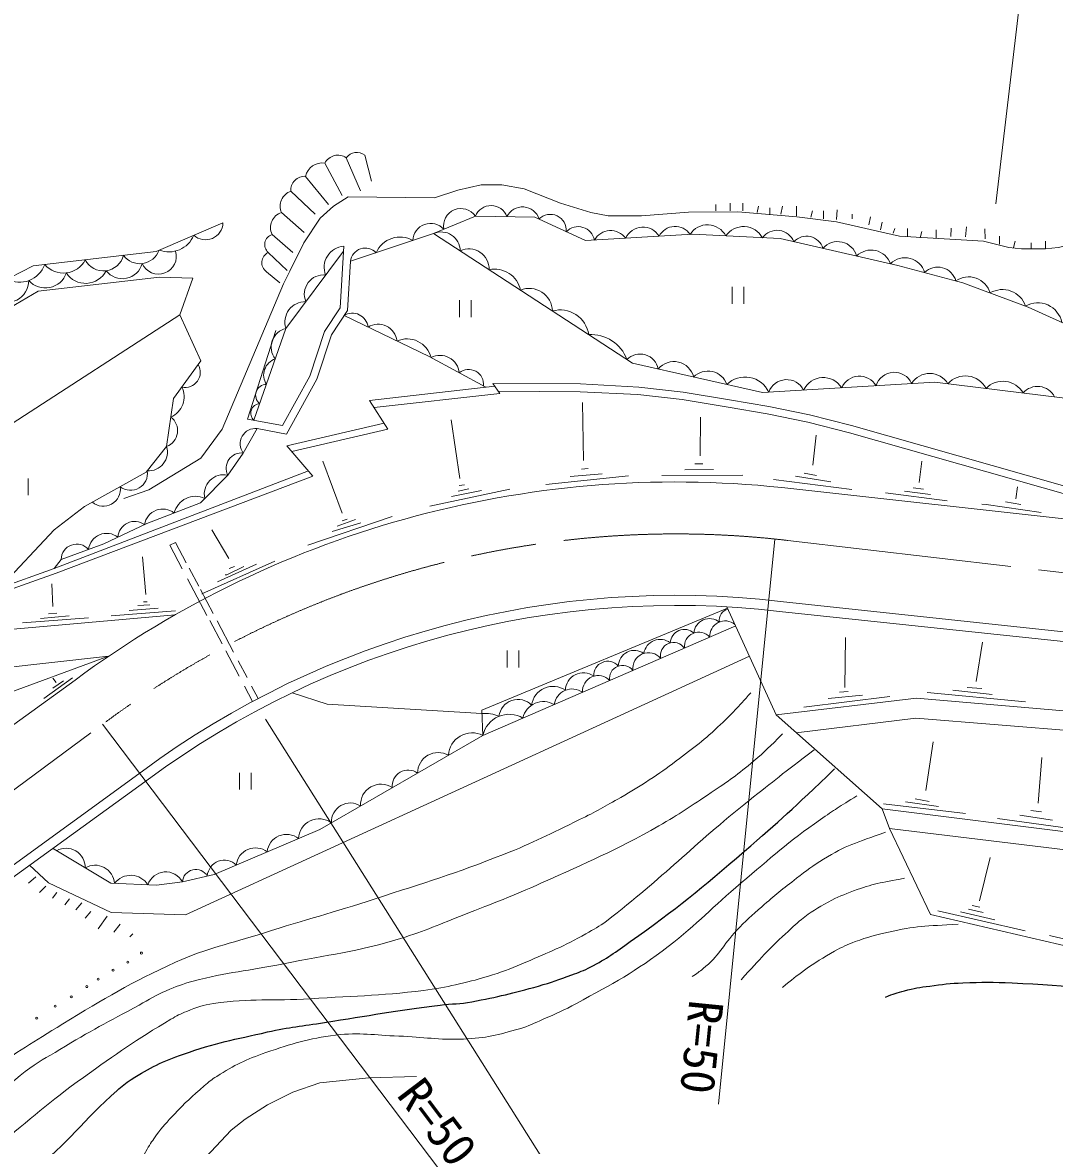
# Model space of a CAD drawing. Units: millimetres, scale not verified. Extents: x 40000 to 680000, y 20000 to 380000.
# Drawn here: x 313573 to 368734, y 260013 to 320006 of the extents above; entities that cross this region are included whole.
import ezdxf
from ezdxf.enums import TextEntityAlignment as Align

# ---------------------------------------------------------------- set-up
doc = ezdxf.new("R2010")
doc.units = ezdxf.units.MM
doc.header["$LTSCALE"] = 1000
doc.linetypes.add('CHAIN', pattern=[18.5, 12, -1.5, 3.5, -1.5])
for name, color, linetype, lineweight in [('M-BGD', 7, 'Continuous', 13), ('M-BMK', 2, 'CHAIN', 13), ('M-STR-HTXT', 7, 'Continuous', 13)]:
    doc.layers.add(name, color=color, linetype=linetype, lineweight=lineweight)
doc.styles.add('ＭＳ ゴシック', font='')
doc.styles.get('ＭＳ ゴシック').set_extended_font_data('MS Gothic')

msp = doc.modelspace()

# ---------------------------------------------------------------- linework, layer by layer
at = {"layer": 'M-BGD'}
for p, q in [((330878, 312777), (331644, 311020)), ((331869, 312920), (332224, 311537)), ((329731, 312490), (330658, 310768)), ((328703, 311786), (329936, 310275)), ((327924, 310989), (329219, 309758)), ((329491, 309546), (330195, 310189)), ((350631, 310275), (350631, 309937)), ((351393, 310360), (351393, 309937)), ((352070, 310360), (352070, 309937)), ((352917, 310191), (352832, 309852)), ((354187, 310191), (354102, 309767)), ((354949, 310191), (354949, 309683)), ((327419, 309850), (328633, 308779)), ((353510, 310106), (353510, 309767)), ((354956, 309623), (357088, 309356)), ((355796, 309937), (355711, 309598)), ((356388, 309937), (356388, 309513)), ((357109, 309989), (357088, 309486)), ((357912, 309767), (357912, 309513)), ((358897, 309630), (358816, 309188)), ((320717, 307778), (324287, 309302)), ((359521, 309344), (359436, 308921)), ((360198, 309005), (360114, 308751)), ((360876, 309005), (360876, 308582)), ((363187, 308565), (363216, 309013)), ((364022, 309096), (363976, 308548)), ((365009, 308985), (365027, 308443)), ((326915, 308678), (328023, 307710)), ((361638, 308836), (361553, 308497)), ((362400, 308921), (362400, 308497)), ((365786, 308582), (365786, 308159)), ((314137, 307003), (320717, 307778)), ((327654, 303664), (330731, 307797)), ((366633, 308328), (366548, 307989)), ((367480, 308243), (367480, 307905)), ((368242, 308328), (368242, 307905)), ((326709, 307721), (327714, 306756)), ((311136, 305461), (314137, 307003)), ((326615, 306693), (327322, 306097)), ((327517, 306042), (327856, 306719)), ((314419, 305649), (320896, 306406)), ((320896, 306406), (322683, 306343)), ((322683, 306343), (321993, 304390)), ((311706, 304093), (314419, 305649)), ((351509, 305877), (351509, 304980)), ((352132, 305877), (352132, 304980)), ((336936, 305167), (336936, 304270)), ((337559, 305167), (337559, 304270)), ((313029, 298583), (321993, 304390)), ((323115, 301923), (321993, 304390)), ((335305, 302169), (330761, 304347)), ((325946, 298753), (327654, 303664)), ((325599, 298818), (327113, 303550)), ((321642, 299918), (323115, 301923)), ((338339, 300517), (335305, 302169)), ((338816, 300571), (332125, 299813)), ((338715, 300716), (339082, 300193)), ((339082, 300193), (332369, 299432)), ((321278, 297352), (321642, 299918)), ((332125, 299813), (333105, 298289)), ((343550, 296612), (343501, 299710)), ((336949, 295654), (336486, 298781)), ((349791, 296856), (349819, 298917)), ((325373, 297003), (326119, 298314)), ((327706, 297392), (332899, 298609)), ((327968, 297085), (333105, 298289)), ((355818, 296362), (355986, 297960)), ((320184, 295978), (321278, 297352)), ((324541, 295830), (325373, 297003)), ((327706, 297392), (329096, 295768)), ((330664, 293785), (329627, 296575)), ((349515, 296437), (349945, 296424)), ((361499, 295425), (361649, 296574)), ((328854, 296050), (315273, 290841)), ((316890, 294142), (320184, 295978)), ((323083, 294344), (324541, 295830)), ((345958, 295792), (341537, 295325)), ((342837, 295746), (344556, 295886)), ((343450, 296144), (343812, 296182)), ((352074, 295815), (347742, 295801)), ((348966, 296100), (350506, 296119)), ((356785, 295461), (354892, 295769)), ((356005, 295805), (355357, 295938)), ((313884, 295649), (313884, 294752)), ((329096, 295768), (315372, 290580)), ((336916, 295264), (337190, 295314)), ((357907, 295054), (353715, 295587)), ((366656, 294562), (366756, 295197)), ((339614, 295073), (335338, 294176)), ((336505, 294682), (338100, 295006)), ((337433, 295093), (336866, 294975)), ((354797, 295092), (371595, 293224)), ((362995, 294453), (359705, 294873)), ((360714, 294967), (362107, 294798)), ((361723, 295069), (361181, 295154)), ((315263, 292908), (316890, 294142)), ((320223, 293241), (323083, 294344)), ((366108, 294393), (366930, 294263)), ((333333, 293613), (328828, 292080)), ((331379, 293463), (330398, 293098)), ((330669, 293379), (330921, 293472)), ((312346, 289803), (315263, 292908)), ((317924, 292156), (320223, 293241)), ((324610, 291372), (323698, 292900)), ((330127, 292818), (331660, 293285)), ((321448, 292088), (321756, 292228)), ((321756, 292228), (322331, 291142)), ((350765, 262223), (353790, 292411)), ((315645, 291321), (317924, 292156)), ((321448, 292088), (322116, 290825)), ((315273, 290841), (315645, 291321)), ((320176, 289443), (319987, 291462)), ((323158, 289481), (327065, 291238)), ((323990, 290126), (326083, 291061)), ((315273, 290841), (310193, 289040)), ((315372, 290580), (310292, 288779)), ((322485, 290852), (322993, 289892)), ((324898, 290947), (324616, 290839)), ((315203, 288800), (315147, 290025)), ((322400, 290289), (323436, 288333)), ((323091, 289707), (323762, 288440)), ((321748, 288577), (318309, 288315)), ((319281, 288586), (320823, 288717)), ((320381, 288895), (319739, 288857)), ((320044, 289050), (320237, 289050)), ((354091, 289080), (446445, 279126)), ((305161, 286906), (321733, 288363)), ((317110, 288202), (313577, 287931)), ((314531, 288165), (316063, 288314)), ((315409, 288445), (314960, 288408)), ((323583, 288056), (324245, 286805)), ((323973, 288041), (324860, 286365)), ((354028, 288543), (446177, 278762)), ((351693, 287767), (338177, 281920)), ((357522, 284486), (357561, 287151)), ((364542, 284793), (364881, 286906)), ((324435, 286446), (325151, 285094)), ((339474, 286452), (339474, 285555)), ((340097, 286452), (340097, 285555)), ((318177, 286148), (303017, 284495)), ((311499, 283693), (318177, 286148)), ((325106, 285900), (325578, 285008)), ((314708, 283891), (316253, 284994)), ((315367, 284742), (315195, 284985)), ((316386, 284879), (290882, 266413)), ((315760, 284830), (315198, 284443)), ((325441, 284545), (325870, 283734)), ((325821, 284550), (326169, 283893)), ((364065, 284488), (364844, 284426)), ((353858, 283016), (361363, 283918)), ((355333, 283425), (359922, 283995)), ((356642, 283898), (358474, 284076)), ((357248, 284237), (357709, 284268)), ((361363, 283918), (379597, 282321)), ((361922, 284205), (367179, 283714)), ((363305, 284345), (365392, 284102)), ((336165, 258324), (317858, 282517)), ((361847, 278974), (362239, 281582)), ((367855, 278310), (368051, 280736)), ((319983, 280012), (294462, 261504)), ((320305, 279577), (304941, 268510)), ((325169, 279928), (325169, 279030)), ((325792, 279928), (325792, 279030)), ((361283, 278527), (362037, 278384)), ((359520, 277992), (387634, 274488)), ((359588, 278265), (363981, 277748)), ((360772, 278365), (362529, 278128)), ((367467, 277904), (368028, 277835)), ((365685, 277480), (369953, 276901)), ((366881, 277667), (368632, 277393)), ((359921, 276950), (386521, 273712)), ((364719, 273081), (365299, 275392)), ((314280, 274373), (313902, 274037)), ((314817, 273869), (314480, 273523)), ((315410, 273530), (315178, 273226)), ((316087, 273191), (315837, 272879)), ((316753, 272973), (316426, 272599)), ((317226, 272517), (316925, 272156)), ((362498, 272557), (367159, 271475)), ((363706, 272501), (365537, 272075)), ((364133, 272639), (364925, 272455)), ((364326, 272841), (364738, 272745)), ((318105, 272263), (317611, 271583)), ((318796, 271837), (318458, 271413)), ((319474, 271329), (319304, 271159)), ((368471, 271225), (373131, 270143))]:
    msp.add_line(p, q, dxfattribs=at)
for points in [[(330195, 310189), (330988, 310699), (335603, 310647), (336837, 311056), (338093, 311336), (339201, 311332), (340386, 311122), (342334, 310360), (343942, 309852), (344874, 309683), (346652, 309683), (349168, 309875), (351807, 309885), (354956, 309623)], [(331099, 307248), (335550, 308731), (337779, 309656), (340955, 309614), (343668, 308352), (349409, 308689), (354078, 308458), (360366, 307027), (363835, 306102), (367326, 304798), (370901, 303179), (383561, 296428), (385127, 295112)], [(327856, 306719), (328618, 308243), (329491, 309546)], [(357088, 309356), (360452, 308582), (364940, 308328)], [(364940, 308328), (366294, 307989), (366972, 307905), (368242, 307905), (368919, 307989), (369342, 308074), (370866, 309005)], [(335550, 308731), (346178, 301804), (353132, 300234), (362343, 300795), (370307, 299813), (370901, 303179)], [(325599, 298818), (327468, 298468), (328938, 301114), (329723, 303498), (330550, 304755), (330746, 308057)], [(326119, 298314), (327678, 298022), (329306, 300953), (330086, 303322), (330943, 304624), (331099, 307248)], [(318985, 294576), (320320, 295035), (323114, 296729), (324245, 298289), (327517, 306042)], [(338715, 300716), (343404, 300707), (346507, 300522), (348885, 300256), (351362, 299854), (353456, 299489), (355634, 299041), (357886, 298471), (378622, 292584)], [(338995, 300318), (343387, 300271), (346470, 300124), (348831, 299859), (351296, 299460), (353381, 299096), (355544, 298651), (357782, 298084), (376902, 292657)], [(364855, 294275), (365080, 294256), (368027, 293826)], [(324400, 290495), (324495, 290499), (325409, 290943)], [(338177, 281920), (338125, 283272), (351261, 288715)], [(351227, 288788), (353858, 283016), (359520, 277992), (359921, 276950), (362105, 272356), (378956, 268442), (387831, 274625), (394056, 283436)], [(313942, 274994), (314959, 274041), (318315, 272470), (322296, 272330), (352427, 286156)], [(327982, 284199), (329851, 283589), (338133, 283083)], [(354929, 282066), (361324, 282846), (378927, 281419), (382495, 280581), (389537, 277039)], [(338177, 281920), (329459, 276893), (323823, 274495), (322119, 274096), (320731, 273927), (318292, 274032), (315186, 275890)], [(320659, 254565), (321506, 256597), (322183, 257782), (323368, 259391), (324723, 260830), (325485, 261423), (326670, 262185), (328025, 262862), (329464, 263370), (332089, 263624), (334629, 263709)]]:
    msp.add_lwpolyline(points, dxfattribs=at)
for centre in [(319928, 270296), (318414, 269385), (319199, 269805), (317615, 268894), (317012, 268501), (316185, 267955), (315316, 267464), (314334, 266819)]:
    msp.add_circle(centre, 53.3, dxfattribs=at)
for centre, radius, start, end in [((330431, 312130), 786, 55.31669, 152.7558), ((331445, 312353), 708, 53.27422, 143.18773), ((329587, 311598), 904, 80.82195, 167.98852), ((328644, 311065), 724, 85.2835, 186.07523), ((328187, 310191), 840, 108.18644, 203.95163), ((338620, 309323), 904, 20.12197, 158.36035), ((327660, 309052), 834, 106.78323, 206.63042), ((337008, 309135), 931, 34.06024, 191.02589), ((340300, 309228), 925, 17.73134, 153.9467), ((341783, 308896), 860, 355.62678, 134.48541), ((323358, 309328), 930, 227.81883, 358.42592), ((335385, 308320), 953, 41.90996, 177.68946), ((343274, 308214), 884, 10.85479, 135.78749), ((346735, 308070), 1006, 30.62068, 156.08764), ((348455, 308162), 952, 32.90941, 153.7989), ((350186, 308100), 1097, 27.21548, 148.11202), ((352113, 307952), 1152, 28.65089, 145.67579), ((321393, 309206), 1455, 249.1847, 337.06006), ((327084, 308141), 564, 107.51219, 228.20665), ((333745, 307169), 1374, 59.97, 156.88507), ((335954, 307799), 1016, 0.368, 113.4439), ((345010, 307897), 993, 35.84881, 150.8595), ((353905, 307938), 965, 21.5476, 144.04377), ((355478, 307669), 919, 17.10738, 137.26752), ((319850, 308209), 1088, 215.78874, 340.54713), ((320846, 307517), 954, 204.11771, 17.07816), ((330838, 306921), 1139, 94.61298, 201.01724), ((331900, 307147), 808, 43.98336, 172.87171), ((337438, 306835), 1077, 358.09571, 115.7162), ((357147, 307254), 1046, 15.31866, 139.05624), ((358931, 306744), 1104, 19.7418, 134.6331), ((315760, 307933), 1314, 220.64042, 332.79299), ((317905, 307822), 1091, 206.66499, 346.76842), ((326967, 307179), 600, 115.49037, 234.08183), ((360742, 306349), 1089, 15.9036, 135.14734), ((313401, 307577), 1451, 242.898, 339.84239), ((314797, 307008), 1185, 221.70962, 341.3374), ((316951, 307300), 1231, 213.05714, 332.94105), ((318914, 307418), 1100, 218.04568, 344.68413), ((338808, 305420), 1410, 11.79892, 102.01299), ((362494, 305934), 1002, 15.50495, 134.63222), ((312743, 306223), 1170, 233.84406, 359.83283), ((329660, 305497), 1022, 83.56628, 203.09098), ((364144, 305225), 1193, 16.24702, 125.0121), ((340656, 304556), 1244, 1.70557, 112.10633), ((365951, 304444), 1296, 18.35986, 120.67943), ((328697, 304000), 1096, 88.80869, 197.84857), ((367840, 303714), 1315, 11.79736, 120.03106), ((331208, 303635), 841, 6.62973, 122.14239), ((342312, 303107), 1542, 8.31366, 105.49825), ((327891, 302668), 1024, 103.41748, 218.22941), ((332583, 302868), 1018, 6.81719, 121.95493), ((334131, 301778), 1325, 14.44909, 113.9583), ((343956, 301278), 2055, 20.51494, 93.29697), ((327379, 301167), 915, 108.65977, 212.98712), ((335889, 301187), 1037, 5.64753, 117.23392), ((346583, 301304), 988, 11.09387, 135.32539), ((348391, 300802), 1088, 14.04501, 140.50628), ((322265, 301325), 814, 257.71792, 29.70495), ((337422, 300670), 797, 353.90727, 128.97418), ((350208, 300309), 1074, 19.35642, 135.19487), ((360166, 300301), 1019, 24.21172, 162.75633), ((362063, 300119), 1138, 31.20738, 148.23308), ((326602, 300101), 567, 89.03136, 232.61553), ((352198, 299687), 1382, 24.20625, 134.9484), ((354416, 299910), 1017, 26.73391, 160.23414), ((356374, 299884), 1155, 31.71376, 155.25429), ((358303, 300075), 1034, 30.68791, 156.28014), ((363969, 299875), 1251, 27.77078, 138.17787), ((365974, 299585), 1253, 30.14214, 135.80651), ((321023, 300013), 1187, 293.77234, 25.80743), ((367826, 299548), 1017, 26.82088, 139.12777), ((326295, 299134), 517, 94.19374, 227.45315), ((320958, 298201), 907, 290.65387, 53.1736), ((326031, 297496), 822, 83.85636, 216.87778), ((320312, 297060), 1009, 266.11878, 16.84737), ((325274, 296192), 817, 83.02566, 206.2886), ((319351, 295918), 903, 232.15771, 8.59564), ((324331, 294812), 1039, 78.33609, 192.75522), ((348501, 241428), 54032, 83.30896, 126.46859), ((317897, 295073), 910, 229.97848, 8.2962), ((322821, 293514), 1179, 65.07747, 165.86692), ((321069, 293034), 980, 51.56425, 171.27681), ((319572, 292450), 903, 54.2248, 176.26715), ((318070, 291741), 975, 51.94665, 173.27355), ((316474, 291314), 829, 40.73875, 179.50394), ((348501, 241428), 47979, 83.30896, 126.46859), ((348501, 241428), 47438, 83.30896, 126.46859), ((351411, 288074), 599, 102.02743, 189.33063), ((350292, 287324), 839, 51.08235, 175.53964), ((351132, 287206), 832, 51.25338, 182.82135), ((348950, 286828), 756, 47.95615, 177.12023), ((349717, 286667), 768, 40.41451, 186.37137), ((347657, 286162), 887, 52.60433, 170.89001), ((348374, 286188), 702, 34.21956, 192.56632), ((346278, 285606), 859, 54.11226, 178.53513), ((347037, 285496), 846, 39.60968, 187.17619), ((344856, 285128), 754, 41.60792, 183.34773), ((345644, 284972), 694, 37.0658, 189.72007), ((343546, 284310), 954, 54.23873, 178.57152), ((344346, 284277), 842, 43.25158, 183.53429), ((341932, 283386), 1155, 55.12205, 172.28074), ((342949, 283438), 964, 54.7675, 172.01838), ((340059, 282819), 1026, 44.75292, 172.97182), ((341414, 282616), 1117, 58.74315, 168.04272), ((338330, 281328), 1766, 66.23351, 96.40139), ((339584, 281610), 1440, 59.21254, 167.57333), ((337606, 280791), 1266, 63.18893, 176.75374), ((335796, 279897), 1109, 60.48172, 179.46095), ((334190, 279212), 855, 54.42535, 185.51732), ((332733, 278225), 1089, 56.23822, 183.70446), ((331101, 277292), 1020, 57.66538, 182.27729), ((329428, 276364), 1102, 53.62288, 177.57573), ((327684, 275599), 1036, 51.64746, 174.43973), ((315903, 274867), 1026, 358.91707, 119.31304), ((326024, 274888), 1026, 52.19995, 173.88725), ((317450, 273936), 1051, 4.80874, 119.74046), ((324366, 274341), 916, 45.81358, 175.79122), ((319359, 273364), 1085, 32.47165, 142.59212), ((321229, 273624), 1007, 27.89899, 161.30954), ((322835, 274044), 717, 30.48999, 175.91218)]:
    msp.add_arc(centre, radius, start, end, dxfattribs=at)
for points, knots in [([(311515, 263793), (313491, 265134), (314053, 265494), (315726, 266509), (318022, 267902), (319313, 268698), (321760, 269805), (323522, 270602), (324618, 270773), (326460, 271361), (328783, 272103), (330111, 272433), (332428, 273191), (335121, 274073), (336650, 274521), (339286, 275562), (340910, 276204), (341781, 276658), (343350, 277425), (344227, 277853), (344702, 278127), (345551, 278610), (346157, 278955), (346493, 279157), (347075, 279541), (347649, 279920), (347968, 280138), (348514, 280557), (349465, 281287), (350019, 281677), (350885, 282505), (351545, 283135), (351771, 283374), (352494, 284198)], [0, 0, 0, 0, 1, 1, 1, 2, 2, 2, 3, 3, 3, 4, 4, 4, 5, 5, 5, 6, 6, 6, 7, 7, 7, 8, 8, 8, 9, 9, 9, 10, 10, 10, 11, 11, 11, 11]), ([(301186, 252279), (302633, 253887), (303006, 254326), (304234, 255581), (304823, 256182), (305142, 256530), (305758, 257105), (307438, 258674), (308549, 259359), (310286, 260866), (311650, 262049), (312291, 262856), (313716, 263963), (314397, 264492), (314844, 264697), (315579, 265148), (317194, 266139), (318150, 266609), (319812, 267519), (320370, 267824), (320669, 268025), (321252, 268281), (321798, 268520), (322115, 268635), (322691, 268789), (324546, 269283), (325636, 269337), (327517, 269720), (329970, 270219), (331388, 270343), (333782, 271075), (335133, 271488), (335854, 271829), (337169, 272345), (338799, 272983), (339722, 273318), (341318, 274038), (343798, 275157), (345213, 275748), (347583, 277086), (348709, 277722), (349304, 278142), (350377, 278864), (351299, 279484), (351821, 279832), (352663, 280557), (353283, 281092), (353497, 281294), (354187, 281997)], [0, 0, 0, 0, 1, 1, 1, 2, 2, 2, 3, 3, 3, 4, 4, 4, 5, 5, 5, 6, 6, 6, 7, 7, 7, 8, 8, 8, 9, 9, 9, 10, 10, 10, 11, 11, 11, 12, 12, 12, 13, 13, 13, 14, 14, 14, 15, 15, 15, 16, 16, 16, 16]), ([(302286, 250755), (303151, 251492), (303384, 251720), (304064, 252363), (305697, 253907), (306342, 255037), (307959, 256597), (309498, 258081), (310569, 258673), (312242, 260004), (314036, 261431), (314965, 262329), (316834, 263656), (318620, 264924), (319618, 265646), (321506, 266757), (321824, 266944), (322009, 267043), (322352, 267180), (322897, 267397), (323212, 267519), (323792, 267603), (325791, 267892), (326941, 267729), (328956, 267857), (331505, 268020), (332947, 268008), (335476, 268365), (336144, 268460), (336512, 268552), (337169, 268704), (337771, 268843), (338105, 268938), (338693, 269127), (339400, 269355), (339789, 269509), (340471, 269805), (341747, 270358), (342483, 270635), (343688, 271329), (344126, 271581), (344390, 271697), (344789, 272006), (347872, 274388), (349361, 276014), (352409, 278441), (353755, 279512), (354192, 279866), (355880, 281150)], [0, 0, 0, 0, 1, 1, 1, 2, 2, 2, 3, 3, 3, 4, 4, 4, 5, 5, 5, 6, 6, 6, 7, 7, 7, 8, 8, 8, 9, 9, 9, 10, 10, 10, 11, 11, 11, 12, 12, 12, 13, 13, 13, 14, 14, 14, 15, 15, 15, 16, 16, 16, 16]), ([(304996, 247114), (305760, 247695), (305964, 247852), (306604, 248299), (307191, 248709), (307514, 248948), (308128, 249315), (308776, 249702), (309146, 249910), (309822, 250247), (311333, 251001), (312277, 251212), (313801, 251940), (314375, 252214), (314704, 252359), (315240, 252702), (315519, 252880), (315678, 252983), (315918, 253210), (316871, 254113), (317383, 254663), (318119, 255750), (319122, 257232), (319343, 258263), (320236, 259814), (320414, 260124), (320531, 260288), (320744, 260576), (321078, 261029), (321290, 261266), (321675, 261677), (322267, 262309), (322634, 262628), (323284, 263201), (323532, 263419), (323681, 263533), (323961, 263709), (324926, 264313), (325507, 264613), (326586, 264979), (328006, 265460), (328823, 265720), (330311, 265910), (331619, 266077), (332368, 265897), (333686, 265858), (335040, 265819), (335798, 265636), (337151, 265700), (338334, 265756), (338997, 265913), (340132, 266249), (340645, 266400), (340913, 266543), (341402, 266757), (342107, 267064), (342504, 267237), (343180, 267603), (345166, 268678), (346301, 269275), (348091, 270651), (349689, 271880), (350444, 272739), (351986, 274038), (353605, 275402), (354473, 276226), (356219, 277425), (356968, 277938), (357227, 278123), (358166, 278695)], [0, 0, 0, 0, 1, 1, 1, 2, 2, 2, 3, 3, 3, 4, 4, 4, 5, 5, 5, 6, 6, 6, 7, 7, 7, 8, 8, 8, 9, 9, 9, 10, 10, 10, 11, 11, 11, 12, 12, 12, 13, 13, 13, 14, 14, 14, 15, 15, 15, 16, 16, 16, 17, 17, 17, 18, 18, 18, 19, 19, 19, 20, 20, 20, 21, 21, 21, 22, 22, 22, 23, 23, 23, 23]), ([(349361, 269043), (349644, 269215), (349729, 269292), (349954, 269466), (350787, 270113), (351012, 270728), (351732, 271498), (352227, 272028), (352544, 272286), (353086, 272768), (353789, 273392), (354206, 273716), (354949, 274292), (355493, 274714), (355805, 274943), (356388, 275308), (357581, 276055), (358137, 276187), (359690, 276747)], [0, 0, 0, 0, 1, 1, 1, 2, 2, 2, 3, 3, 3, 4, 4, 4, 5, 5, 5, 6, 6, 6, 6]), ([(351986, 268873), (353090, 270069), (353378, 270423), (354356, 271329), (354683, 271631), (354856, 271812), (355203, 272091), (355725, 272510), (356060, 272691), (356642, 273022), (357145, 273307), (357457, 273409), (357997, 273615), (359016, 274003), (359436, 274046), (360706, 274292)], [0, 0, 0, 0, 1, 1, 1, 2, 2, 2, 3, 3, 3, 4, 4, 4, 5, 5, 5, 5]), ([(354187, 268450), (354732, 268908), (354895, 269037), (355372, 269381), (355975, 269816), (356333, 270034), (356981, 270397), (357394, 270629), (357637, 270742), (358082, 270905), (358760, 271154), (359157, 271246), (359860, 271413), (361284, 271752), (361850, 271732), (363585, 271837)], [0, 0, 0, 0, 1, 1, 1, 2, 2, 2, 3, 3, 3, 4, 4, 4, 5, 5, 5, 5])]:
    msp.add_open_spline(points, degree=3, knots=knots, dxfattribs=at)
at = {"layer": 'M-BGD', "lineweight": 25}
for points, knots in [([(303218, 249569), (303698, 249802), (303844, 249918), (304234, 250162), (306455, 251551), (307096, 253086), (309060, 254819), (310919, 256460), (312220, 257058), (314140, 258629), (316023, 260169), (316808, 261332), (318627, 262947), (318909, 263197), (319073, 263334), (319389, 263539), (320407, 264199), (321041, 264486), (322183, 264894), (323890, 265503), (324903, 265674), (326670, 266079), (327847, 266349), (328527, 266395), (329718, 266587), (332128, 266977), (333479, 267193), (335899, 267519), (336558, 267607), (336940, 267559), (337592, 267688), (338993, 267965), (339776, 268141), (341148, 268535), (341852, 268737), (342241, 268870), (342926, 269127), (343329, 269278), (343560, 269354), (343942, 269551), (344816, 269999), (345256, 270341), (346059, 270905), (348544, 272651), (349851, 273753), (352155, 275731), (354091, 277394), (354727, 277983), (356981, 280134)], [0, 0, 0, 0, 1, 1, 1, 2, 2, 2, 3, 3, 3, 4, 4, 4, 5, 5, 5, 6, 6, 6, 7, 7, 7, 8, 8, 8, 9, 9, 9, 10, 10, 10, 11, 11, 11, 12, 12, 12, 13, 13, 13, 14, 14, 14, 15, 15, 15, 16, 16, 16, 16]), ([(359690, 267942), (360158, 268121), (360303, 268170), (360706, 268281), (361226, 268423), (361527, 268464), (362061, 268535), (362753, 268626), (363142, 268681), (363839, 268704), (364864, 268737), (365440, 268756), (366464, 268704), (369594, 268546), (371373, 268409), (374422, 267688), (374710, 267620), (374848, 267504), (375100, 267349), (375518, 267092), (375647, 266918), (376031, 266503)], [0, 0, 0, 0, 1, 1, 1, 2, 2, 2, 3, 3, 3, 4, 4, 4, 5, 5, 5, 6, 6, 6, 7, 7, 7, 7])]:
    msp.add_open_spline(points, degree=3, knots=knots, dxfattribs=at)
at = {"layer": 'M-BMK'}
for p, q in [((354473, 292336), (460932, 279847)), ((292699, 263922), (318035, 282648))]:
    msp.add_line(p, q, dxfattribs=at)
msp.add_arc((348501, 241428), 51257, 83.30896, 126.46859, dxfattribs=at)
at = {"layer": 'M-STR-HTXT'}
for p, q in [((365589, 310316), (367640, 327572)), ((326566, 282787), (346969, 250464))]:
    msp.add_line(p, q, dxfattribs=at)
msp.add_arc((348799, 241247), 87501, 77.63403, 122.59628, dxfattribs=at)

# ---------------------------------------------------------------- texts
at = {"layer": 'M-BGD', "style": 'ＭＳ ゴシック'}
for rotation, p in [(264.279, (348675, 267900)), (307.115, (333084, 262377))]:
    msp.add_text('R=50', height=1833, rotation=rotation, dxfattribs=at).set_placement(p, align=Align.BOTTOM_LEFT)

doc.saveas('drawing.dxf')
